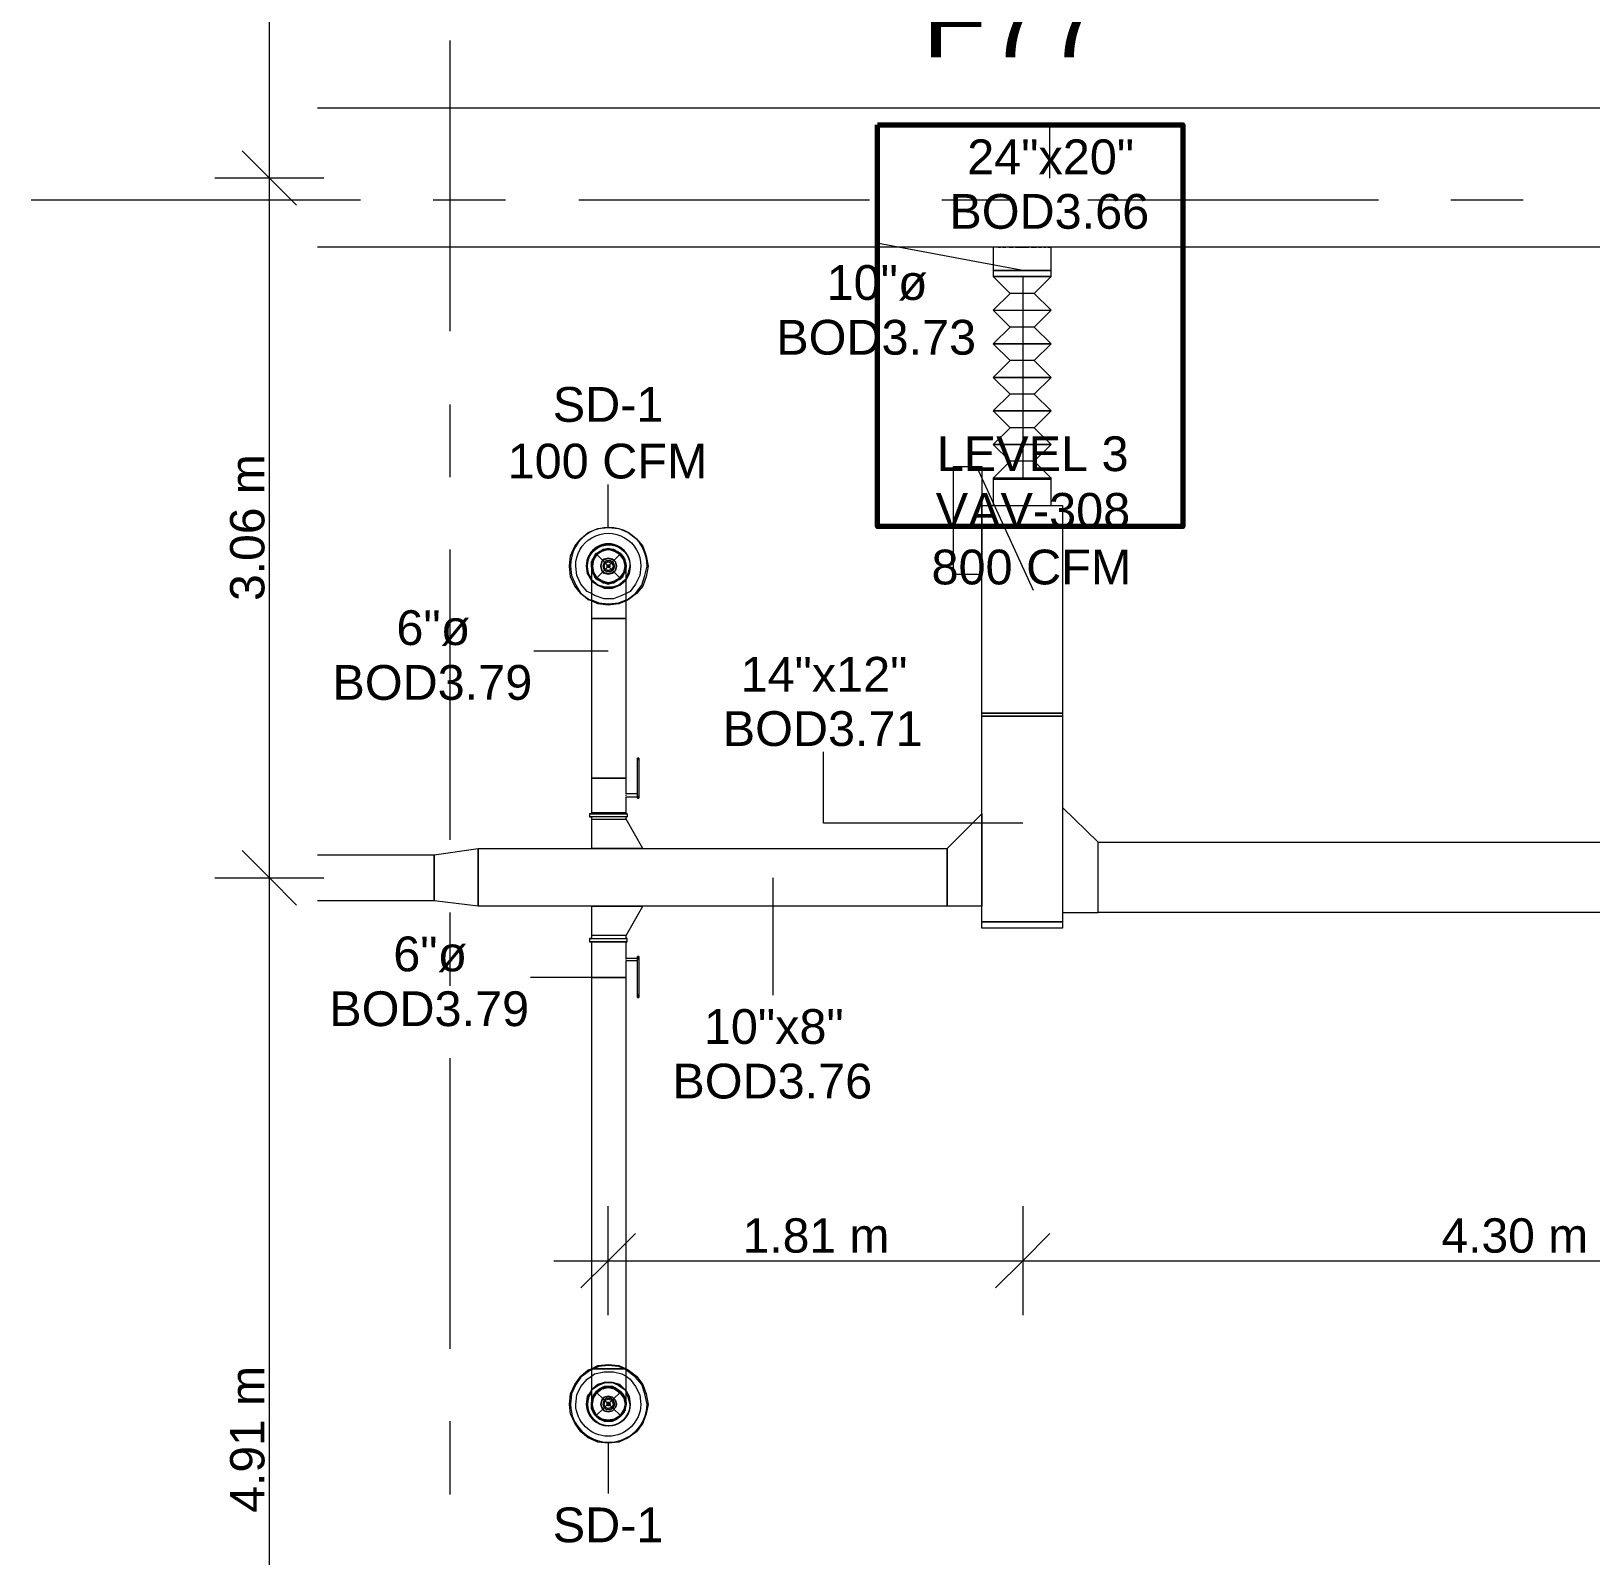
# Model space of a CAD drawing. Header units: metres. Extents: x -2 to 237, y -8 to 52.
# Drawn here: x 5.78 to 12.59, y 36.92 to 43.58 of the extents above; entities that cross this region are included whole.
import ezdxf

# ---------------------------------------------------------------- set-up
doc = ezdxf.new("R2010")
doc.units = ezdxf.units.M
doc.layers.add('HVAC - Ductos', color=5, linetype='Continuous', lineweight=0)
doc.layers.add('PDF3_Text', color=7, linetype='Continuous', lineweight=0)
doc.layers.add('PDF3_Geometry', color=7, linetype='Continuous', lineweight=0, true_color=0xaaaaaa)
doc.styles.add('PDF ArialUnicodeMS-Bold-Identity-H', font='arial.ttf')
doc.styles.add('PDF Helvetica', font='')
doc.styles.get('PDF Helvetica').set_extended_font_data('Helvetica')

msp = doc.modelspace()

# ---------------------------------------------------------------- linework, layer by layer
at = {"layer": 'HVAC - Ductos', "lineweight": 0}
for points in [[(6.8156, 10.4051), (6.8156, 11.4134), (6.8156, 14.7502), (6.8156, 18.2289), (6.8156, 25.5898), (6.8156, 26.3553), (6.8156, 29.417), (6.8156, 33.6429), (6.8156, 34.9721), (6.8156, 39.8809), (6.8156, 42.938), (6.8156, 46.7926), (6.8156, 47.6818)], [(7.0265, 43.245), (16.1886, 43.245), (16.1886, 42.6355), (7.0265, 42.6355)], [(10.2256, 42.938), (10.2256, 43.1672)], [(6.6965, 43.0572), (6.8156, 42.938), (6.9348, 42.8188)], [(7.054, 42.938), (6.8156, 42.938), (6.5773, 42.938)], [(10.1065, 42.5346), (9.4694, 42.6538), (9.4694, 42.6172)], [(9.9965, 42.5072), (9.9828, 42.5072), (9.9782, 42.5072), (9.9828, 42.5072), (9.9965, 42.5072), (10.0148, 42.5072), (10.0423, 42.5072), (10.0698, 42.5072), (10.1065, 42.5072), (10.1386, 42.5072), (10.1661, 42.5072), (10.1936, 42.5072), (10.2165, 42.5072), (10.2256, 42.5072), (10.2302, 42.5072), (10.2302, 42.5346), (10.2302, 42.6355)], [(9.9965, 42.6355), (9.9919, 42.6355), (9.9828, 42.6355), (9.9782, 42.6355), (9.9782, 42.5346), (9.9828, 42.5346), (9.9965, 42.5346), (10.0148, 42.5346), (10.0423, 42.5346), (10.0698, 42.5346), (10.1065, 42.5346), (10.1386, 42.5346), (10.1661, 42.5346), (10.1936, 42.5346), (10.2165, 42.5346), (10.2256, 42.5346), (10.2302, 42.5346), (10.2256, 42.5346), (10.2165, 42.5346), (10.1936, 42.5346), (10.1661, 42.5346), (10.1386, 42.5346), (10.1065, 42.5346), (10.0698, 42.5346), (10.0423, 42.5346), (10.0148, 42.5346), (9.9965, 42.5346), (9.9828, 42.5346), (9.9782, 42.5346), (9.9782, 42.5072), (10.0515, 42.4338)], [(10.0011, 42.6355), (10.0056, 42.6355), (10.0102, 42.6355)], [(10.0194, 42.6355), (10.024, 42.6355), (10.0332, 42.6355)], [(10.0469, 42.6355), (10.0515, 42.6355), (10.0652, 42.6355)], [(10.0744, 42.6355), (10.1065, 42.6355), (10.134, 42.6355)], [(10.1432, 42.6355), (10.1615, 42.6355), (10.1661, 42.6355)], [(10.1752, 42.6355), (10.1844, 42.6355), (10.189, 42.6355)], [(10.1982, 42.6355), (10.2028, 42.6355), (10.2073, 42.6355)], [(10.2165, 42.6355), (10.221, 42.6355), (10.2256, 42.6355)], [(10.2165, 42.5346), (10.1936, 42.5346), (10.1661, 42.5346), (10.1386, 42.5346), (10.1065, 42.5346), (10.0698, 42.5346), (10.0423, 42.5346), (10.0148, 42.5346), (9.9965, 42.5346)], [(10.2165, 42.5072), (10.2256, 42.5072), (10.2302, 42.5072), (10.1569, 42.4338), (10.0515, 42.4338), (9.9782, 42.3605), (10.2302, 42.3605), (10.1569, 42.4338)], [(10.1065, 42.5072), (10.1065, 42.0671), (10.1065, 41.6271)], [(10.1569, 42.2871), (10.2302, 42.2138), (9.9782, 42.2138), (10.0515, 42.2871), (9.9782, 42.3605), (10.2302, 42.3605), (10.1569, 42.2871), (10.0515, 42.2871)], [(10.1569, 42.1404), (10.2302, 42.0671), (9.9782, 42.0671), (10.0515, 42.1404), (9.9782, 42.2138), (10.2302, 42.2138), (10.1569, 42.1404), (10.0515, 42.1404)], [(10.1569, 41.9938), (10.2302, 41.9204), (9.9782, 41.9204), (10.0515, 41.9938), (9.9782, 42.0671), (10.2302, 42.0671), (10.1569, 41.9938), (10.0515, 41.9938)], [(10.1569, 41.8471), (10.2302, 41.7738), (9.9782, 41.7738), (10.0515, 41.8471), (9.9782, 41.9204), (10.2302, 41.9204), (10.1569, 41.8471), (10.0515, 41.8471)], [(10.1569, 41.7005), (10.2302, 41.6271), (9.9782, 41.6271), (10.0515, 41.7005), (9.9782, 41.7738), (10.2302, 41.7738), (10.1569, 41.7005), (10.0515, 41.7005)], [(9.9048, 41.6776), (10.1523, 41.1367)], [(8.296, 41.4117), (8.296, 41.5996)], [(10.2302, 41.6271), (10.2256, 41.6271), (10.2073, 41.6271), (10.1798, 41.6271), (10.1432, 41.6271), (10.1065, 41.6271), (10.0652, 41.6271), (10.0286, 41.6271), (10.0011, 41.6271), (9.9828, 41.6271), (9.9782, 41.6271)], [(8.2227, 41.0908), (8.209, 41.0954), (8.1769, 41.123), (8.1494, 41.1551), (8.131, 41.1962), (8.1265, 41.2421), (8.131, 41.288), (8.1494, 41.3292), (8.1769, 41.3613), (8.209, 41.3888), (8.2502, 41.4071), (8.296, 41.4117), (8.3419, 41.4071), (8.3832, 41.3888), (8.4198, 41.3613), (8.4473, 41.3292), (8.461, 41.288), (8.4702, 41.2421), (8.461, 41.1962), (8.4473, 41.1551), (8.4198, 41.123), (8.3832, 41.0954), (8.374, 41.0908)], [(8.2319, 41.2742), (8.2457, 41.2925), (8.264, 41.3063)], [(8.2457, 41.2971), (8.2411, 41.2971)], [(8.2686, 41.3109), (8.2732, 41.3154)], [(8.2732, 41.3109), (8.296, 41.3154), (8.3236, 41.3109)], [(8.3236, 41.3154), (8.3282, 41.3109)], [(8.3282, 41.3063), (8.3511, 41.2925), (8.3648, 41.2742)], [(8.2273, 41.2192), (8.2227, 41.2421), (8.2273, 41.265)], [(8.2227, 41.2375), (8.2227, 41.2238), (8.2319, 41.2054), (8.2411, 41.1871), (8.2594, 41.178), (8.2777, 41.1688), (8.296, 41.1642), (8.3144, 41.1688), (8.3327, 41.178), (8.3511, 41.1871), (8.3648, 41.2054), (8.3694, 41.2238), (8.374, 41.2375)], [(8.2273, 41.2696), (8.2273, 41.2742)], [(8.3648, 41.2742), (8.3694, 41.2696)], [(8.3648, 41.265), (8.3694, 41.2421), (8.3648, 41.2192)], [(8.2273, 41.21), (8.2273, 41.2146)], [(8.264, 41.178), (8.2457, 41.1917), (8.2319, 41.21)], [(8.3282, 41.1734), (8.3236, 41.1734), (8.296, 41.1688), (8.2732, 41.1734), (8.2686, 41.1734), (8.264, 41.1734)], [(8.3694, 41.2146), (8.3648, 41.21), (8.3511, 41.1917), (8.3282, 41.178)], [(8.374, 41.123), (8.3556, 41.1138), (8.319, 41.1), (8.2777, 41.1), (8.2365, 41.1138), (8.2227, 41.123)], [(8.2227, 41.0954), (8.2548, 41.0817), (8.296, 41.0771), (8.3419, 41.0817), (8.374, 41.0954)], [(8.374, 41.0908), (8.3419, 41.0771), (8.296, 41.0725), (8.2502, 41.0771), (8.2227, 41.0908)], [(8.296, 40.8709), (7.9707, 40.8709)], [(8.374, 40.1605), (8.374, 40.165), (8.374, 40.2338), (8.4244, 40.2338), (8.4244, 40.2384), (8.4244, 40.2338), (8.4244, 40.2292), (8.4244, 40.2338), (8.4244, 40.2384), (8.4244, 40.3942), (8.4244, 40.3988), (8.4244, 40.4034), (8.4244, 40.3988), (8.4244, 40.3942)], [(8.429, 40.4034), (8.4244, 40.4034)], [(8.429, 40.3942), (8.429, 40.3988), (8.429, 40.4034), (8.429, 40.3988), (8.429, 40.3942), (8.429, 40.2384), (8.429, 40.2338), (8.429, 40.2292), (8.429, 40.2338), (8.429, 40.2384)], [(10.1065, 40.1192), (9.2356, 40.1192), (9.2356, 40.4309)], [(8.4244, 40.2475), (8.374, 40.2475), (8.374, 40.3163), (8.3694, 40.3163), (8.3648, 40.3163), (8.3511, 40.3163), (8.3327, 40.3163), (8.3144, 40.3163), (8.296, 40.3163), (8.2777, 40.3163), (8.2594, 40.3163), (8.2411, 40.3163), (8.2319, 40.3163), (8.2227, 40.3163), (8.2227, 40.165), (8.2227, 40.1605)], [(8.374, 40.2384), (8.374, 40.2429)], [(8.4244, 40.2292), (8.429, 40.2292)], [(8.3786, 40.1605), (8.3786, 40.1467), (8.3694, 40.1467), (8.3556, 40.1467), (8.3373, 40.1467), (8.319, 40.1467), (8.296, 40.1467), (8.2732, 40.1467), (8.2548, 40.1467), (8.2365, 40.1467), (8.2273, 40.1467), (8.2181, 40.1467), (8.2136, 40.1467), (8.2181, 40.1467), (8.2227, 40.1467), (8.2227, 40.1375), (8.2319, 40.1375), (8.2411, 40.1375), (8.2594, 40.1375), (8.2777, 40.1375), (8.296, 40.1375), (8.3144, 40.1375), (8.3327, 40.1375), (8.3511, 40.1375), (8.3648, 40.1375), (8.3694, 40.1375), (8.374, 40.1375), (8.374, 40.1467), (8.3694, 40.1467), (8.3648, 40.1467)], [(8.2136, 40.1605), (8.2136, 40.1467)], [(8.2227, 40.1375), (8.2227, 40.0092), (8.2273, 40.0092), (8.2411, 40.0092), (8.2686, 40.0092), (8.296, 40.0092), (8.374, 40.0092), (8.4015, 40.0092), (8.429, 40.0092), (8.4427, 40.0092), (8.4473, 40.0092), (8.374, 40.1375)], [(8.2319, 40.1467), (8.2273, 40.1467)], [(8.2411, 40.1467), (8.2365, 40.1467)], [(8.3373, 40.1467), (8.3327, 40.1467), (8.3144, 40.1467), (8.296, 40.1467), (8.2777, 40.1467), (8.2594, 40.1467), (8.2548, 40.1467)], [(8.264, 40.1375), (8.2686, 40.1375), (8.2732, 40.1375)], [(8.3236, 40.1375), (8.3282, 40.1375)], [(8.3556, 40.1467), (8.3511, 40.1467)], [(8.374, 40.1467), (8.3786, 40.1467)], [(6.6965, 40), (6.8156, 39.8809), (6.9348, 39.7617)], [(8.4473, 40.0092), (8.4427, 40.0092), (8.429, 40.0092), (8.4015, 40.0092), (8.374, 40.0092), (8.296, 40.0092), (8.2686, 40.0092), (8.2411, 40.0092), (8.2273, 40.0092), (8.2227, 40.0092)], [(7.0265, 39.9817), (7.5352, 39.9817), (7.5352, 39.7801), (7.0265, 39.7801)], [(6.5773, 39.8809), (6.8156, 39.8809), (7.054, 39.8809)], [(9.0156, 39.8809), (9.0156, 39.3675)], [(8.374, 39.6288), (8.4473, 39.7571), (8.4427, 39.7571), (8.429, 39.7571), (8.4015, 39.7571), (8.374, 39.7571), (8.296, 39.7571), (8.2686, 39.7571), (8.2411, 39.7571), (8.2273, 39.7571), (8.2227, 39.7571), (8.2227, 39.6288)], [(8.2227, 39.7571), (8.2273, 39.7571), (8.2411, 39.7571), (8.2686, 39.7571), (8.296, 39.7571), (8.374, 39.7571), (8.4015, 39.7571), (8.429, 39.7571), (8.4427, 39.7571), (8.4473, 39.7571)], [(8.3648, 39.615), (8.3694, 39.615), (8.374, 39.615), (8.374, 39.6288), (8.3694, 39.6288), (8.3648, 39.6288), (8.3511, 39.6288), (8.3327, 39.6288), (8.3144, 39.6288), (8.296, 39.6288), (8.2777, 39.6288), (8.2594, 39.6288), (8.2411, 39.6288), (8.2319, 39.6288), (8.2227, 39.6288), (8.2227, 39.615), (8.2181, 39.615), (8.2136, 39.615), (8.2181, 39.615), (8.2273, 39.615), (8.2365, 39.615), (8.2548, 39.615), (8.2732, 39.615), (8.296, 39.615), (8.319, 39.615), (8.3373, 39.615), (8.3556, 39.615), (8.3694, 39.615), (8.3786, 39.615)], [(8.2136, 39.615), (8.2136, 39.6013)], [(8.2227, 39.6013), (8.2227, 39.4454), (8.2319, 39.4454), (8.2411, 39.4454), (8.2594, 39.4454), (8.2777, 39.4454), (8.296, 39.4454), (8.3144, 39.4454), (8.3327, 39.4454), (8.3511, 39.4454), (8.3648, 39.4454), (8.3694, 39.4454), (8.374, 39.4454), (8.3694, 39.4454), (8.3648, 39.4454), (8.3511, 39.4454), (8.3327, 39.4454), (8.3144, 39.4454), (8.296, 39.4454), (8.2777, 39.4454), (8.2594, 39.4454), (8.2411, 39.4454), (8.2319, 39.4454), (8.2227, 39.4454), (8.2227, 37.7359), (8.2319, 37.7359), (8.2411, 37.7359), (8.2594, 37.7359), (8.2777, 37.7359), (8.296, 37.7359), (8.3144, 37.7359), (8.3327, 37.7359), (8.3511, 37.7359), (8.3648, 37.7359), (8.3694, 37.7359), (8.374, 37.7359), (8.374, 39.4454), (8.374, 39.5188), (8.4244, 39.5188)], [(8.2273, 39.615), (8.2319, 39.615)], [(8.2365, 39.615), (8.2411, 39.615)], [(8.2548, 39.615), (8.2594, 39.615), (8.2777, 39.615), (8.296, 39.615), (8.3144, 39.615), (8.3327, 39.615), (8.3373, 39.615)], [(8.2732, 39.6288), (8.2686, 39.6288), (8.264, 39.6288)], [(8.3282, 39.6288), (8.3236, 39.6288)], [(8.3511, 39.615), (8.3556, 39.615)], [(8.3786, 39.6013), (8.3786, 39.615), (8.374, 39.615)], [(8.4244, 39.5234), (8.4244, 39.5279), (8.374, 39.5279), (8.374, 39.6013)], [(8.374, 39.5234), (8.374, 39.5279)], [(8.429, 39.5371), (8.4244, 39.5371)], [(8.4244, 39.3721), (8.4244, 39.5234), (8.4244, 39.5279), (8.4244, 39.5325), (8.4244, 39.5371), (8.4244, 39.5325), (8.4244, 39.5279)], [(8.429, 39.5234), (8.429, 39.5279), (8.429, 39.5325), (8.429, 39.5371), (8.429, 39.5325), (8.429, 39.5279), (8.429, 39.5234), (8.429, 39.3721)], [(8.296, 39.4454), (7.9569, 39.4454)], [(8.4244, 39.3583), (8.429, 39.3583)], [(8.296, 37.9696), (8.296, 38.2079), (8.296, 38.4462)], [(10.1065, 38.4462), (10.1065, 38.2079), (10.1065, 37.9696)], [(8.4152, 38.3271), (8.296, 38.2079), (8.1769, 38.0887)], [(10.2256, 38.3271), (10.1065, 38.2079), (9.9873, 38.0887)], [(8.0577, 38.2079), (10.1065, 38.2079), (14.4057, 38.2079), (17.6828, 38.2079)], [(8.2227, 37.7359), (8.2502, 37.7496), (8.296, 37.7542), (8.3419, 37.7496), (8.374, 37.7359)], [(8.374, 37.7313), (8.3419, 37.745), (8.296, 37.7496), (8.2548, 37.745), (8.2227, 37.7313)], [(8.374, 37.58), (8.374, 37.5892), (8.374, 37.6075), (8.374, 37.635), (8.374, 37.6717), (8.374, 37.7175), (8.374, 37.7359), (8.3832, 37.7313), (8.4198, 37.7037), (8.4473, 37.6671), (8.461, 37.6258), (8.4702, 37.58), (8.461, 37.5387), (8.4473, 37.4975), (8.4198, 37.4609), (8.3832, 37.4333), (8.3419, 37.415), (8.296, 37.4104), (8.2502, 37.415), (8.209, 37.4333), (8.1769, 37.4609), (8.1494, 37.4975), (8.131, 37.5387), (8.1265, 37.58), (8.131, 37.6258), (8.1494, 37.6671), (8.1769, 37.7037), (8.209, 37.7313), (8.2227, 37.7359), (8.2227, 37.69), (8.2227, 37.6533), (8.2227, 37.6167), (8.2227, 37.5937), (8.2227, 37.5846)], [(8.374, 37.7359), (8.3694, 37.7359), (8.3648, 37.7359), (8.3511, 37.7359), (8.3327, 37.7359), (8.3144, 37.7359), (8.296, 37.7359), (8.2777, 37.7359), (8.2594, 37.7359), (8.2411, 37.7359), (8.2319, 37.7359), (8.2227, 37.7359)], [(8.2227, 37.7037), (8.2365, 37.7129), (8.2777, 37.7221), (8.319, 37.7221), (8.3556, 37.7129), (8.374, 37.7037)], [(8.374, 37.5892), (8.3694, 37.6029), (8.3694, 37.58), (8.3694, 37.5617), (8.3602, 37.5433), (8.3511, 37.5296), (8.3327, 37.5204), (8.3144, 37.5113), (8.296, 37.5067), (8.2777, 37.5113), (8.2594, 37.5204), (8.2457, 37.5296), (8.2319, 37.5433), (8.2273, 37.5617), (8.2227, 37.58), (8.2273, 37.6029), (8.2319, 37.6212), (8.2457, 37.635), (8.2594, 37.6442), (8.2777, 37.6533), (8.296, 37.6579), (8.3144, 37.6533), (8.3327, 37.6442), (8.3511, 37.635), (8.3602, 37.6212), (8.3694, 37.6029), (8.3648, 37.6212), (8.3511, 37.635), (8.3648, 37.6121), (8.3694, 37.6121), (8.3694, 37.6075)], [(8.2732, 37.6487), (8.296, 37.6579), (8.2777, 37.6579), (8.2594, 37.6487), (8.2411, 37.635), (8.2319, 37.6212), (8.2227, 37.6029), (8.2227, 37.5892)], [(8.2273, 37.5571), (8.2227, 37.58), (8.2273, 37.6075), (8.2273, 37.6121)], [(8.2319, 37.6121), (8.2457, 37.635), (8.264, 37.6487), (8.2686, 37.6533), (8.2732, 37.6533)], [(8.3236, 37.6533), (8.3282, 37.6533), (8.3282, 37.6487), (8.3511, 37.635), (8.3327, 37.6487), (8.3144, 37.6579), (8.296, 37.6579)], [(8.296, 37.6533), (8.3236, 37.6487)], [(8.2227, 37.5846), (8.2227, 37.58)], [(8.2273, 37.5525), (8.2273, 37.5571)], [(8.264, 37.5158), (8.2457, 37.5296), (8.2319, 37.5525)], [(8.3648, 37.5525), (8.3511, 37.5296), (8.3282, 37.5158)], [(8.3648, 37.6075), (8.3694, 37.58), (8.3648, 37.5571)], [(8.3694, 37.5571), (8.3694, 37.5525), (8.3648, 37.5525)], [(8.2411, 37.5296), (8.2457, 37.525)], [(8.2732, 37.5113), (8.2686, 37.5113), (8.264, 37.5158)], [(8.3236, 37.5113), (8.296, 37.5067), (8.2732, 37.5113)], [(8.3282, 37.5158), (8.3282, 37.5113), (8.3236, 37.5113)], [(8.296, 37.4104), (8.296, 37.1904)]]:
    msp.add_lwpolyline(points, dxfattribs=at)
for points in [[(9.9782, 42.5072), (10.2302, 42.5072)], [(9.804, 41.6776), (9.9278, 41.6776), (9.9278, 41.2054), (9.804, 41.2054)], [(10.2302, 41.6226), (10.2256, 41.6226), (10.2073, 41.6226), (10.1798, 41.6226), (10.1432, 41.6226), (10.1065, 41.6226), (10.0652, 41.6226), (10.0332, 41.6226), (10.0011, 41.6226), (9.9873, 41.6226), (9.9782, 41.6226), (9.9782, 41.508), (9.9828, 41.508), (9.9965, 41.508), (10.0148, 41.508), (10.0423, 41.508), (10.0744, 41.508), (10.1065, 41.508), (10.1386, 41.508), (10.1661, 41.508), (10.1936, 41.508), (10.2119, 41.508), (10.2256, 41.508), (10.2302, 41.508), (10.2302, 41.6226), (10.2302, 41.6271), (10.2256, 41.6271), (10.2073, 41.6271), (10.1798, 41.6271), (10.1432, 41.6271), (10.1065, 41.6271), (10.0652, 41.6271), (10.0286, 41.6271), (10.0011, 41.6271), (9.9828, 41.6271), (9.9782, 41.6271), (9.9782, 41.6226), (9.9873, 41.6226), (10.0011, 41.6226), (10.0332, 41.6226), (10.0652, 41.6226), (10.1065, 41.6226), (10.1432, 41.6226), (10.1798, 41.6226), (10.2073, 41.6226), (10.2256, 41.6226)], [(10.2302, 41.6226), (10.2256, 41.6226), (10.2119, 41.6226), (10.1936, 41.6226), (10.1661, 41.6226), (10.1386, 41.6226), (10.1065, 41.6226), (10.0744, 41.6226), (10.0423, 41.6226), (10.0148, 41.6226), (9.9965, 41.6226), (9.9828, 41.6226), (9.9782, 41.6226), (9.9828, 41.6226), (9.9965, 41.6226), (10.0148, 41.6226), (10.0423, 41.6226), (10.0744, 41.6226), (10.1065, 41.6226), (10.1386, 41.6226), (10.1661, 41.6226), (10.1936, 41.6226), (10.2119, 41.6226), (10.2256, 41.6226)], [(10.2806, 41.508), (10.2806, 40.6005), (9.9278, 40.6005), (10.2806, 40.6005), (10.2806, 40.5867), (9.9278, 40.5867), (9.9278, 40.6005), (9.9278, 41.508)], [(8.3465, 41.2925), (8.3236, 41.3063), (8.296, 41.3154), (8.2686, 41.3063), (8.2457, 41.2925), (8.2319, 41.2696), (8.2273, 41.2421), (8.2319, 41.2146), (8.2457, 41.1917), (8.2319, 41.2054), (8.2273, 41.2238), (8.2227, 41.2421), (8.2273, 41.2605), (8.2319, 41.2788), (8.2457, 41.2925), (8.2594, 41.3063), (8.2777, 41.3154), (8.296, 41.3154), (8.3144, 41.3154), (8.3327, 41.3063), (8.3511, 41.2925), (8.3602, 41.2788), (8.3694, 41.2605), (8.3694, 41.2421), (8.3694, 41.2238), (8.3602, 41.2054), (8.3511, 41.1917), (8.3327, 41.178), (8.3144, 41.1688), (8.296, 41.1688), (8.2686, 41.178), (8.2457, 41.1917), (8.2594, 41.178), (8.2777, 41.1688), (8.296, 41.1688), (8.3236, 41.178), (8.3465, 41.1917), (8.3648, 41.2146), (8.3694, 41.2421), (8.3648, 41.2696)], [(8.2411, 41.2971), (8.2319, 41.2788), (8.2227, 41.2605), (8.2227, 41.2421), (8.2227, 41.2375), (8.2227, 41.2421), (8.2227, 41.2605), (8.2319, 41.2788)], [(8.2686, 41.2605), (8.264, 41.2421), (8.2686, 41.2605), (8.2777, 41.2742), (8.296, 41.2788), (8.3144, 41.2742), (8.3282, 41.2605), (8.3327, 41.2421), (8.3282, 41.2605), (8.3144, 41.2696), (8.296, 41.2742), (8.2777, 41.2696)], [(8.3282, 41.2238), (8.3327, 41.2421), (8.3282, 41.2238), (8.3144, 41.21), (8.296, 41.2054), (8.2777, 41.21), (8.2686, 41.2238), (8.264, 41.2421), (8.2686, 41.2238), (8.2777, 41.2146), (8.296, 41.21), (8.3144, 41.2146)], [(8.2777, 41.2559), (8.2732, 41.2421), (8.2777, 41.2559), (8.2868, 41.265), (8.3052, 41.265), (8.319, 41.2559), (8.3236, 41.2421), (8.319, 41.2559), (8.3052, 41.265), (8.2868, 41.265)], [(8.319, 41.2284), (8.3236, 41.2421), (8.319, 41.2284), (8.3052, 41.2192), (8.2868, 41.2192), (8.2777, 41.2284), (8.2732, 41.2421), (8.2777, 41.2284), (8.2868, 41.2192), (8.3052, 41.2192)], [(8.2823, 41.2559), (8.296, 41.2605), (8.3098, 41.2559), (8.319, 41.2421), (8.3098, 41.2284), (8.296, 41.2238), (8.2823, 41.2284), (8.2777, 41.2421)], [(8.296, 41.2467), (8.2914, 41.2421), (8.2914, 41.2467), (8.3006, 41.2467), (8.3052, 41.2421), (8.3006, 41.2375), (8.2914, 41.2375), (8.2914, 41.2421), (8.296, 41.2375), (8.3006, 41.2375), (8.3006, 41.2421), (8.3006, 41.2467)], [(8.374, 41.1825), (8.3877, 41.21), (8.3923, 41.2421), (8.3877, 41.21)], [(8.3144, 41.1459), (8.2777, 41.1459), (8.2502, 41.1596), (8.2227, 41.178), (8.2227, 41.1825), (8.2502, 41.1596), (8.2823, 41.1505), (8.3144, 41.1505), (8.3419, 41.1596), (8.3694, 41.1825), (8.374, 41.1871), (8.3694, 41.1825), (8.3419, 41.1596), (8.3144, 41.1505), (8.2823, 41.1505), (8.2502, 41.1596), (8.2227, 41.1825), (8.2227, 41.1871), (8.2227, 41.1825), (8.2227, 41.178), (8.2502, 41.1596), (8.2777, 41.1459), (8.3144, 41.1459), (8.3465, 41.1596), (8.3694, 41.178), (8.374, 41.1825), (8.3694, 41.178), (8.3465, 41.1596)], [(8.2227, 40.3163), (8.2319, 40.3163), (8.2411, 40.3163), (8.2594, 40.3163), (8.2777, 40.3163), (8.296, 40.3163), (8.3144, 40.3163), (8.3327, 40.3163), (8.3511, 40.3163), (8.3648, 40.3163), (8.3694, 40.3163), (8.374, 40.3163), (8.374, 41.013), (8.3694, 41.013), (8.3648, 41.013), (8.3511, 41.013), (8.3327, 41.013), (8.3144, 41.013), (8.296, 41.013), (8.2777, 41.013), (8.2594, 41.013), (8.2411, 41.013), (8.2319, 41.013), (8.2227, 41.013)], [(10.2806, 40.5867), (10.2806, 39.6884), (9.9278, 39.6884), (9.9278, 40.5867)], [(8.3786, 40.1605), (8.3694, 40.1605), (8.3556, 40.1605), (8.3373, 40.1605), (8.319, 40.1605), (8.296, 40.1605), (8.2732, 40.1605), (8.2548, 40.1605), (8.2365, 40.1605), (8.2273, 40.1605), (8.2181, 40.1605), (8.2136, 40.1605), (8.2181, 40.1605), (8.2273, 40.1605), (8.2365, 40.1605), (8.2548, 40.1605), (8.2732, 40.1605), (8.296, 40.1605), (8.319, 40.1605), (8.3373, 40.1605), (8.3556, 40.1605), (8.3694, 40.1605)], [(8.2227, 40.165), (8.2319, 40.165), (8.2411, 40.165), (8.2594, 40.165), (8.2777, 40.165), (8.296, 40.165), (8.3144, 40.165), (8.3327, 40.165), (8.3511, 40.165), (8.3648, 40.165), (8.3694, 40.165), (8.374, 40.165), (8.3694, 40.165), (8.3648, 40.165), (8.3511, 40.165), (8.3327, 40.165), (8.3144, 40.165), (8.296, 40.165), (8.2777, 40.165), (8.2594, 40.165), (8.2411, 40.165), (8.2319, 40.165)], [(8.2227, 40.165), (8.2319, 40.165), (8.2411, 40.165), (8.2594, 40.165), (8.2777, 40.165), (8.296, 40.165), (8.3144, 40.165), (8.3327, 40.165), (8.3511, 40.165), (8.3648, 40.165), (8.3694, 40.165), (8.374, 40.165), (8.3694, 40.165), (8.3648, 40.165), (8.3511, 40.165), (8.3327, 40.165), (8.3144, 40.165), (8.296, 40.165), (8.2777, 40.165), (8.2594, 40.165), (8.2411, 40.165), (8.2319, 40.165)], [(8.2227, 40.1605), (8.2319, 40.1605), (8.2411, 40.1605), (8.2594, 40.1605), (8.2777, 40.1605), (8.296, 40.1605), (8.3144, 40.1605), (8.3327, 40.1605), (8.3511, 40.1605), (8.3648, 40.1605), (8.3694, 40.1605), (8.374, 40.1605), (8.3694, 40.1605), (8.3648, 40.1605), (8.3511, 40.1605), (8.3327, 40.1605), (8.3144, 40.1605), (8.296, 40.1605), (8.2777, 40.1605), (8.2594, 40.1605), (8.2411, 40.1605), (8.2319, 40.1605)], [(9.7765, 40.0092), (9.9278, 40.1605), (9.9278, 39.7571), (9.7765, 39.7571)], [(10.4365, 39.7296), (10.4365, 40.0367), (10.2806, 40.1879), (10.2806, 39.7296)], [(7.7277, 39.7571), (7.5352, 39.7801), (7.5352, 39.9817), (7.7277, 40.0092)], [(7.7277, 40.0092), (9.7765, 40.0092), (9.7765, 39.7571), (7.7277, 39.7571)], [(15.3041, 39.7296), (10.4365, 39.7296), (10.4365, 40.0367), (15.3041, 40.0367)], [(9.9278, 39.6884), (10.2806, 39.6884), (10.2806, 39.6609), (9.9278, 39.6609)], [(8.3786, 39.6013), (8.3694, 39.6013), (8.3556, 39.6013), (8.3373, 39.6013), (8.319, 39.6013), (8.296, 39.6013), (8.2732, 39.6013), (8.2548, 39.6013), (8.2365, 39.6013), (8.2273, 39.6013), (8.2181, 39.6013), (8.2136, 39.6013), (8.2181, 39.6013), (8.2273, 39.6013), (8.2365, 39.6013), (8.2548, 39.6013), (8.2732, 39.6013), (8.296, 39.6013), (8.319, 39.6013), (8.3373, 39.6013), (8.3556, 39.6013), (8.3694, 39.6013)], [(8.374, 39.6013), (8.3694, 39.6013), (8.3648, 39.6013), (8.3511, 39.6013), (8.3327, 39.6013), (8.3144, 39.6013), (8.296, 39.6013), (8.2777, 39.6013), (8.2594, 39.6013), (8.2411, 39.6013), (8.2319, 39.6013), (8.2227, 39.6013), (8.2319, 39.6013), (8.2411, 39.6013), (8.2594, 39.6013), (8.2777, 39.6013), (8.296, 39.6013), (8.3144, 39.6013), (8.3327, 39.6013), (8.3511, 39.6013), (8.3648, 39.6013), (8.3694, 39.6013), (8.374, 39.6013), (8.3694, 39.6013), (8.3648, 39.6013), (8.3511, 39.6013), (8.3327, 39.6013), (8.3144, 39.6013), (8.296, 39.6013), (8.2777, 39.6013), (8.2594, 39.6013), (8.2411, 39.6013), (8.2319, 39.6013), (8.2227, 39.6013), (8.2319, 39.6013), (8.2411, 39.6013), (8.2594, 39.6013), (8.2777, 39.6013), (8.296, 39.6013), (8.3144, 39.6013), (8.3327, 39.6013), (8.3511, 39.6013), (8.3648, 39.6013), (8.3694, 39.6013)], [(8.2227, 39.6013), (8.2319, 39.6013), (8.2411, 39.6013), (8.2594, 39.6013), (8.2777, 39.6013), (8.296, 39.6013), (8.3144, 39.6013), (8.3327, 39.6013), (8.3511, 39.6013), (8.3648, 39.6013), (8.3694, 39.6013), (8.374, 39.6013), (8.3694, 39.6013), (8.3648, 39.6013), (8.3511, 39.6013), (8.3327, 39.6013), (8.3144, 39.6013), (8.296, 39.6013), (8.2777, 39.6013), (8.2594, 39.6013), (8.2411, 39.6013), (8.2319, 39.6013)], [(8.4244, 39.3721), (8.4244, 39.3675), (8.4244, 39.3629), (8.4244, 39.3583), (8.4244, 39.3629), (8.4244, 39.3675)], [(8.429, 39.3721), (8.429, 39.3675), (8.429, 39.3629), (8.429, 39.3583), (8.429, 39.3629), (8.429, 39.3675)], [(8.2227, 37.635), (8.2227, 37.6442), (8.2502, 37.6625), (8.2823, 37.6763), (8.3144, 37.6763), (8.3419, 37.6625), (8.3694, 37.6442), (8.3465, 37.6671), (8.3144, 37.6763), (8.2777, 37.6763), (8.2502, 37.6671), (8.2227, 37.6442), (8.2227, 37.6396), (8.2227, 37.6442)], [(8.3694, 37.6442), (8.3419, 37.6625), (8.3144, 37.6763), (8.2823, 37.6763), (8.2502, 37.6625), (8.2227, 37.6442), (8.2502, 37.6671), (8.2777, 37.6763), (8.3144, 37.6763), (8.3465, 37.6671), (8.3694, 37.6442), (8.374, 37.6396), (8.3694, 37.6442), (8.374, 37.635)], [(8.2319, 37.6075), (8.2457, 37.6304), (8.2686, 37.6487), (8.296, 37.6533), (8.3236, 37.6487), (8.3465, 37.6304), (8.3648, 37.6075), (8.3694, 37.58), (8.3648, 37.5571), (8.3465, 37.5296), (8.3236, 37.5158), (8.296, 37.5113), (8.2686, 37.5158), (8.2457, 37.5296), (8.2319, 37.5571), (8.2273, 37.58)], [(8.2686, 37.5983), (8.264, 37.58), (8.2686, 37.5983), (8.2777, 37.6121), (8.296, 37.6167), (8.3144, 37.6121), (8.3282, 37.5983), (8.3327, 37.58), (8.3282, 37.5983), (8.3144, 37.6121), (8.296, 37.6167), (8.2777, 37.6121)], [(8.3923, 37.58), (8.3877, 37.6167), (8.374, 37.6396), (8.3877, 37.6167)], [(8.2227, 37.58), (8.2227, 37.5892), (8.2227, 37.58), (8.2227, 37.5617), (8.2319, 37.5433), (8.2411, 37.5296), (8.2319, 37.5433), (8.2227, 37.5617)], [(8.2457, 37.525), (8.2594, 37.5158), (8.2777, 37.5067), (8.296, 37.5067), (8.3144, 37.5067), (8.3327, 37.5158), (8.3511, 37.5296), (8.3648, 37.5433), (8.3694, 37.5617), (8.374, 37.58), (8.374, 37.5892), (8.374, 37.58), (8.3694, 37.5617), (8.3648, 37.5433), (8.3511, 37.5296), (8.3327, 37.5158), (8.3144, 37.5067), (8.296, 37.5067), (8.2777, 37.5067), (8.2594, 37.5158)], [(8.3282, 37.5663), (8.3327, 37.58), (8.3282, 37.5663), (8.3144, 37.5525), (8.296, 37.5479), (8.2777, 37.5525), (8.2686, 37.5663), (8.264, 37.58), (8.2686, 37.5663), (8.2777, 37.5525), (8.296, 37.5479), (8.3144, 37.5525)], [(8.2777, 37.5983), (8.2732, 37.58), (8.2777, 37.5983), (8.2868, 37.6075), (8.3052, 37.6075), (8.319, 37.5983), (8.3236, 37.58), (8.319, 37.5983), (8.3052, 37.6075), (8.2868, 37.6075)], [(8.319, 37.5663), (8.3236, 37.58), (8.319, 37.5663), (8.3052, 37.5571), (8.2868, 37.5571), (8.2777, 37.5663), (8.2732, 37.58), (8.2777, 37.5663), (8.2868, 37.5571), (8.3052, 37.5571)], [(8.2823, 37.5983), (8.296, 37.6029), (8.3098, 37.5983), (8.319, 37.58), (8.3098, 37.5663), (8.296, 37.5617), (8.2823, 37.5663), (8.2777, 37.58)], [(8.296, 37.5846), (8.2914, 37.58), (8.2914, 37.5892), (8.3006, 37.5892), (8.3052, 37.58), (8.3006, 37.5755), (8.2914, 37.5755), (8.2914, 37.58), (8.296, 37.5755), (8.3006, 37.5755), (8.3006, 37.58), (8.3006, 37.5846)]]:
    msp.add_lwpolyline(points, close=True, dxfattribs=at)
for points in [[(8.374, 41.0954), (8.3786, 41.0954), (8.4152, 41.123), (8.4427, 41.1596), (8.4564, 41.2008), (8.4656, 41.2421, 1.013808), (8.131, 41.2421), (8.1356, 41.2008), (8.154, 41.1596), (8.1769, 41.123), (8.2136, 41.0954), (8.2227, 41.0954)], [(8.2227, 41.123), (8.2044, 41.1321), (8.1769, 41.1642), (8.1586, 41.2008), (8.154, 41.2421, -1.012846), (8.4382, 41.2421), (8.4336, 41.2008), (8.4152, 41.1642), (8.3923, 41.1321), (8.374, 41.123)], [(8.2227, 41.2421), (8.2227, 41.2375), (8.2227, 41.2192), (8.2227, 41.1871), (8.2227, 41.1459), (8.2227, 41.1), (8.2227, 41.0496), (8.2227, 41.013), (8.2319, 41.013), (8.2411, 41.013), (8.2594, 41.013), (8.2777, 41.013), (8.296, 41.013), (8.3144, 41.013), (8.3327, 41.013), (8.3511, 41.013), (8.3648, 41.013), (8.3694, 41.013), (8.374, 41.013), (8.374, 41.068), (8.374, 41.1184), (8.374, 41.1642), (8.374, 41.2008), (8.374, 41.2238), (8.374, 41.2375), (8.374, 41.2421), (8.374, 41.2375), (8.374, 41.2421), (8.3694, 41.2605), (8.3648, 41.2788), (8.3511, 41.2971), (8.3327, 41.3063), (8.3144, 41.3154), (8.296, 41.32), (8.2777, 41.3154), (8.2594, 41.3063), (8.2457, 41.2971, -0.646859), (8.374, 41.2421)], [(8.2227, 37.7313), (8.2136, 37.7267), (8.1769, 37.6992), (8.154, 37.6671), (8.1356, 37.6258), (8.131, 37.58, 0.986794), (8.4656, 37.58), (8.4564, 37.6258), (8.4427, 37.6671), (8.4152, 37.6992), (8.3786, 37.7267), (8.374, 37.7313)], [(8.374, 37.7037), (8.3923, 37.69), (8.4152, 37.6579), (8.4336, 37.6212), (8.4382, 37.58, -0.976291), (8.154, 37.58), (8.1586, 37.6212), (8.1769, 37.6579), (8.2044, 37.69), (8.2227, 37.7037)]]:
    msp.add_lwpolyline(points, format="xyb", dxfattribs=at)
for points in [[(8.3923, 41.2421, 1.397425), (8.2227, 41.1871), (8.209, 41.21), (8.2044, 41.2421, -1.371868), (8.374, 41.1871), (8.3832, 41.21), (8.3923, 41.2421, 1.017925), (8.1998, 41.2421), (8.2044, 41.21), (8.2227, 41.1825, -1.406642)], [(8.2227, 37.6396), (8.2044, 37.6167), (8.1998, 37.58, 0.970957), (8.3923, 37.58), (8.3832, 37.6121), (8.374, 37.635, -1.368954), (8.2044, 37.58), (8.209, 37.6121), (8.2227, 37.635, 1.368954), (8.3923, 37.58, -1.393874)]]:
    msp.add_lwpolyline(points, format="xyb", close=True, dxfattribs=at)
at = {"layer": 'PDF3_Geometry', "lineweight": 0}
for points in [[(7.604, 43.5384), (7.604, 42.2688)], [(6.2519, 42.8417), (5.7752, 42.8417)], [(7.2144, 42.8417), (6.2519, 42.8417)], [(7.8469, 42.8417), (7.5306, 42.8417)], [(9.4373, 42.8417), (8.1677, 42.8417)], [(10.0698, 42.8417), (9.7536, 42.8417)], [(11.6602, 42.8417), (10.3906, 42.8417)], [(12.2928, 42.8417), (11.9765, 42.8417)], [(7.604, 41.948), (7.604, 41.6317)], [(7.604, 41.3154), (7.604, 40.0459)], [(7.604, 39.7296), (7.604, 39.4088)], [(7.604, 39.0925), (7.604, 37.8229)], [(7.604, 37.5067), (7.604, 37.1859)]]:
    msp.add_lwpolyline(points, dxfattribs=at)
at = {"layer": 'PDF3_Geometry', "color": 232, "lineweight": 70, "true_color": 0xe91e64}
msp.add_lwpolyline([(9.4718, 43.1705), (10.8057, 43.1705), (10.8057, 41.415), (9.4718, 41.415)], close=True, dxfattribs=at)
at = {"layer": 'PDF3_Geometry', "color": 8, "lineweight": 0, "true_color": 0x808080}
for points in [[(8.3602, 41.288), (8.319, 41.3154), (8.2732, 41.3154), (8.2365, 41.288), (8.2227, 41.2421), (8.2365, 41.1962), (8.2732, 41.1688), (8.319, 41.1688), (8.3602, 41.1962), (8.374, 41.2421)], [(8.3602, 37.6258), (8.319, 37.6533), (8.2732, 37.6533), (8.2365, 37.6258), (8.2227, 37.58), (8.2365, 37.5387), (8.2732, 37.5113), (8.319, 37.5113), (8.3602, 37.5387), (8.374, 37.58)]]:
    msp.add_lwpolyline(points, close=True, dxfattribs=at)
for points in [[(8.2411, 41.2971), (8.3511, 41.1871)], [(8.3511, 41.2971), (8.2411, 41.1871)], [(8.2411, 37.635), (8.3511, 37.5296)], [(8.3511, 37.635), (8.2411, 37.5296)]]:
    msp.add_lwpolyline(points, dxfattribs=at)

# ---------------------------------------------------------------- texts
at = {"layer": 'PDF3_Text', "color": 232, "lineweight": 70, "true_color": 0xe91e64, "insert": (9.6681, 43.6296), "char_height": 0.33001, "attachment_point": 4, "style": 'PDF ArialUnicodeMS-Bold-Identity-H'}
msp.add_mtext('F77', dxfattribs=at)
at = {"layer": 'PDF3_Text', "lineweight": 0, "attachment_point": 4, "style": 'PDF Helvetica'}
for s, insert, char_height in [('24"x20"', (9.8641, 43.0295), 0.15195), ('BOD3.66', (9.7861, 42.7912), 0.15195), ('10"ø', (9.2499, 42.4795), 0.15195), ('BOD3.73', (9.0299, 42.2412), 0.15195), ('SD-1', (8.0536, 41.9478), 0.15195), ('100 CFM', (7.8565, 41.7003), 0.15195), ('LEVEL 3', (9.7312, 41.7324), 0.15195), ('VAV-308', (9.7266, 41.4849), 0.15195), ('800 CFM', (9.7082, 41.2374), 0.15195), ('6"ø', (7.3706, 40.9715), 0.15195), ('BOD3.79', (7.091, 40.7332), 0.15195), ('14"x12"', (8.874, 40.7699), 0.15195), ('BOD3.71', (8.7961, 40.5315), 0.15195), ('6"ø', (7.3569, 39.5461), 0.15195), ('BOD3.79', (7.0773, 39.3077), 0.15195), ('10"x8"', (8.7136, 39.2298), 0.15195), ('BOD3.76', (8.5761, 38.9915), 0.15195), ('1.81 m', (8.8832, 38.317), 0.15008), ('4.30 m', (11.9358, 38.317), 0.15008), ('SD-1', (8.0536, 37.0526), 0.15195)]:
    msp.add_mtext(s, dxfattribs=dict(at, insert=insert, char_height=char_height))
at = {"layer": 'PDF3_Text', "lineweight": 0, "char_height": 0.15008, "attachment_point": 4, "rotation": 90, "style": 'PDF Helvetica'}
for s, insert in [('3.06 m', (6.7201, 41.0903)), ('4.91 m', (6.7201, 37.1072))]:
    msp.add_mtext(s, dxfattribs=dict(at, insert=insert))

doc.saveas('drawing.dxf')
